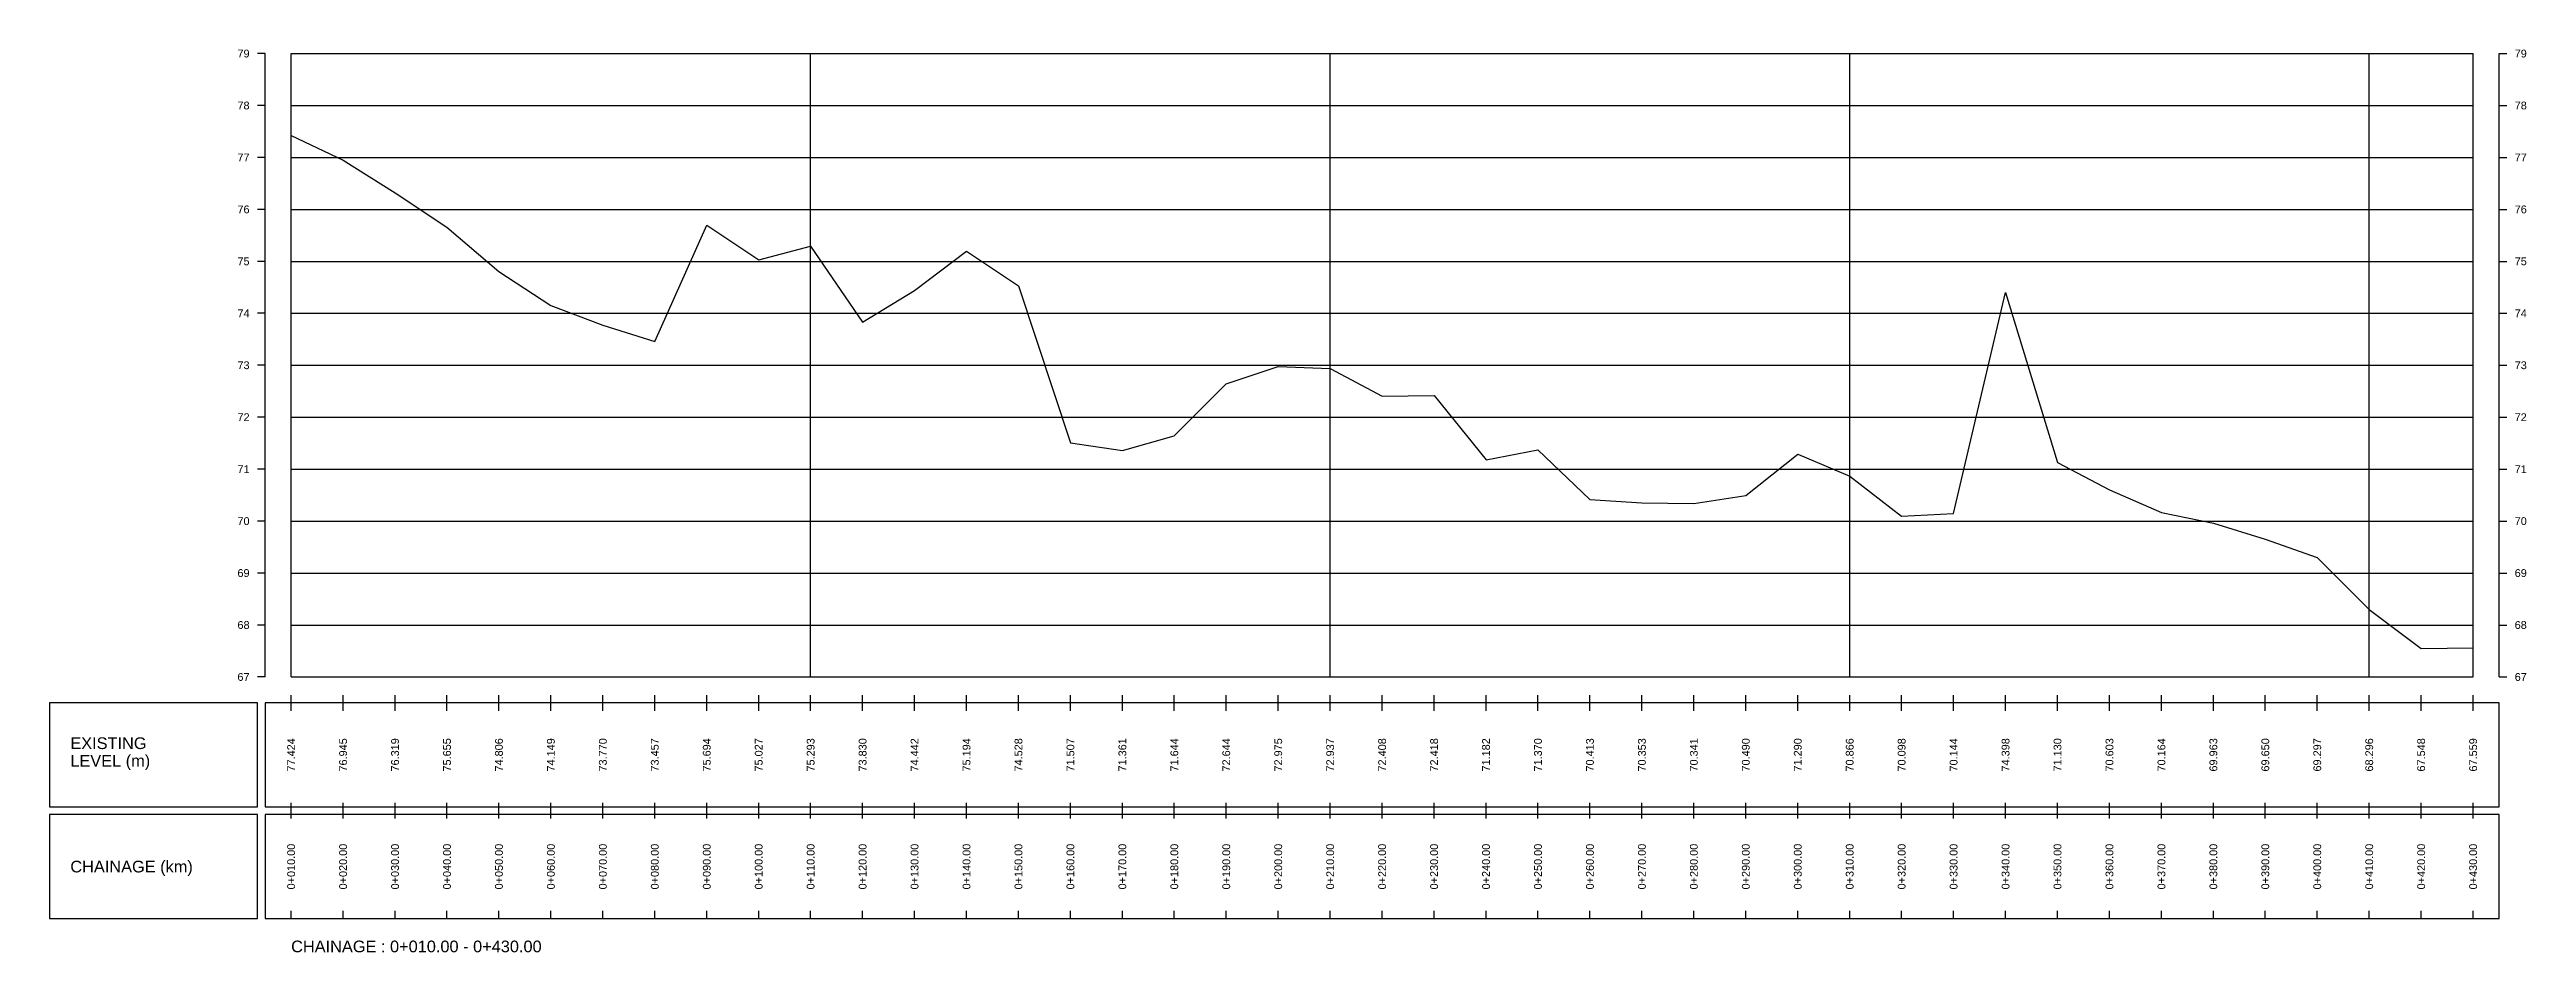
# Model space of a CAD drawing. Header units: inches. Extents: x -25 to 452, y -31 to 143.
import ezdxf
from ezdxf.enums import TextEntityAlignment as Align

# ---------------------------------------------------------------- set-up
doc = ezdxf.new("R2010")
doc.units = ezdxf.units.IN
doc.header["$MEASUREMENT"] = 0
for name, color, linetype in [('GL', 3, 'Continuous'), ('GRID', 8, 'Continuous'), ('SCALE_LINE', 1, 'Continuous'), ('TitleBox', 7, 'Continuous')]:
    doc.layers.add(name, color=color, linetype=linetype)
doc.styles.get("Standard").update_dxf_attribs({"font": 'arial.ttf'})

msp = doc.modelspace()

# ---------------------------------------------------------------- linework, layer by layer
at = {"layer": 'GL'}
msp.add_lwpolyline([(21.71, 126.09), (31.71, 121.3), (41.71, 115.04), (51.71, 108.4), (61.71, 99.91), (71.71, 93.34), (81.71, 89.55), (91.71, 86.42), (101.71, 108.79), (111.71, 102.12), (121.71, 104.78), (131.71, 90.15), (141.71, 96.27), (151.71, 103.79), (161.71, 97.13), (171.71, 66.92), (181.71, 65.46), (191.71, 68.29), (201.71, 78.29), (211.71, 81.6), (221.71, 81.22), (231.71, 75.93), (241.71, 76.03), (251.71, 63.67), (261.71, 65.55), (271.71, 55.98), (281.71, 55.38), (291.71, 55.26), (301.71, 56.75), (311.71, 64.75), (321.71, 60.51), (331.71, 52.83), (341.71, 53.29), (351.71, 95.83), (361.71, 63.15), (371.71, 57.88), (381.71, 53.49), (391.71, 51.48), (401.71, 48.35), (411.71, 44.82), (421.71, 34.81), (431.71, 27.33), (441.71, 27.44)], dxfattribs=at)
at = {"layer": 'GRID'}
for p, q in [((21.71, 141.85), (441.71, 141.85)), ((21.71, 21.85), (21.71, 141.85)), ((121.71, 21.85), (121.71, 141.85)), ((221.71, 21.85), (221.71, 141.85)), ((321.71, 21.85), (321.71, 141.85)), ((421.71, 21.85), (421.71, 141.85)), ((441.71, 21.85), (441.71, 141.85)), ((21.71, 131.85), (441.71, 131.85)), ((21.71, 121.85), (441.71, 121.85)), ((21.71, 111.85), (441.71, 111.85)), ((21.71, 101.85), (441.71, 101.85)), ((21.71, 91.85), (441.71, 91.85)), ((21.71, 81.85), (441.71, 81.85)), ((21.71, 71.85), (441.71, 71.85)), ((21.71, 61.85), (441.71, 61.85)), ((21.71, 51.85), (441.71, 51.85)), ((21.71, 41.85), (441.71, 41.85)), ((21.71, 31.85), (441.71, 31.85)), ((21.71, 21.85), (441.71, 21.85))]:
    msp.add_line(p, q, dxfattribs=at)
at = {"layer": 'SCALE_LINE'}
for p, q in [((16.71, 141.85), (15.21, 141.85)), ((16.71, 21.85), (16.71, 141.85)), ((446.71, 21.85), (446.71, 141.85)), ((446.71, 141.85), (448.21, 141.85)), ((16.71, 131.85), (15.21, 131.85)), ((446.71, 131.85), (448.21, 131.85)), ((16.71, 121.85), (15.21, 121.85)), ((446.71, 121.85), (448.21, 121.85)), ((16.71, 111.85), (15.21, 111.85)), ((446.71, 111.85), (448.21, 111.85)), ((16.71, 101.85), (15.21, 101.85)), ((446.71, 101.85), (448.21, 101.85)), ((16.71, 91.85), (15.21, 91.85)), ((446.71, 91.85), (448.21, 91.85)), ((16.71, 81.85), (15.21, 81.85)), ((446.71, 81.85), (448.21, 81.85)), ((16.71, 71.85), (15.21, 71.85)), ((446.71, 71.85), (448.21, 71.85)), ((16.71, 61.85), (15.21, 61.85)), ((446.71, 61.85), (448.21, 61.85)), ((16.71, 51.85), (15.21, 51.85)), ((446.71, 51.85), (448.21, 51.85)), ((16.71, 41.85), (15.21, 41.85)), ((446.71, 41.85), (448.21, 41.85)), ((16.71, 31.85), (15.21, 31.85)), ((446.71, 31.85), (448.21, 31.85)), ((16.71, 21.85), (15.21, 21.85)), ((446.71, 21.85), (448.21, 21.85))]:
    msp.add_line(p, q, dxfattribs=at)
at = {"layer": 'TitleBox'}
for p, q in [((21.71, 15.35), (21.71, 18.35)), ((31.71, 15.35), (31.71, 18.35)), ((41.71, 15.35), (41.71, 18.35)), ((51.71, 15.35), (51.71, 18.35)), ((61.71, 15.35), (61.71, 18.35)), ((71.71, 15.35), (71.71, 18.35)), ((81.71, 15.35), (81.71, 18.35)), ((91.71, 15.35), (91.71, 18.35)), ((101.71, 15.35), (101.71, 18.35)), ((111.71, 15.35), (111.71, 18.35)), ((121.71, 15.35), (121.71, 18.35)), ((131.71, 15.35), (131.71, 18.35)), ((141.71, 15.35), (141.71, 18.35)), ((151.71, 15.35), (151.71, 18.35)), ((161.71, 15.35), (161.71, 18.35)), ((171.71, 15.35), (171.71, 18.35)), ((181.71, 15.35), (181.71, 18.35)), ((191.71, 15.35), (191.71, 18.35)), ((201.71, 15.35), (201.71, 18.35)), ((211.71, 15.35), (211.71, 18.35)), ((221.71, 15.35), (221.71, 18.35)), ((231.71, 15.35), (231.71, 18.35)), ((241.71, 15.35), (241.71, 18.35)), ((251.71, 15.35), (251.71, 18.35)), ((261.71, 15.35), (261.71, 18.35)), ((271.71, 15.35), (271.71, 18.35)), ((281.71, 15.35), (281.71, 18.35)), ((291.71, 15.35), (291.71, 18.35)), ((301.71, 15.35), (301.71, 18.35)), ((311.71, 15.35), (311.71, 18.35)), ((321.71, 15.35), (321.71, 18.35)), ((331.71, 15.35), (331.71, 18.35)), ((341.71, 15.35), (341.71, 18.35)), ((351.71, 15.35), (351.71, 18.35)), ((361.71, 15.35), (361.71, 18.35)), ((371.71, 15.35), (371.71, 18.35)), ((381.71, 15.35), (381.71, 18.35)), ((391.71, 15.35), (391.71, 18.35)), ((401.71, 15.35), (401.71, 18.35)), ((411.71, 15.35), (411.71, 18.35)), ((421.71, 15.35), (421.71, 18.35)), ((431.71, 15.35), (431.71, 18.35)), ((441.71, 15.35), (441.71, 18.35)), ((21.71, -5.4), (21.71, -2.4)), ((31.71, -5.4), (31.71, -2.4)), ((41.71, -5.4), (41.71, -2.4)), ((51.71, -5.4), (51.71, -2.4)), ((61.71, -5.4), (61.71, -2.4)), ((71.71, -5.4), (71.71, -2.4)), ((81.71, -5.4), (81.71, -2.4)), ((91.71, -5.4), (91.71, -2.4)), ((101.71, -5.4), (101.71, -2.4)), ((111.71, -5.4), (111.71, -2.4)), ((121.71, -5.4), (121.71, -2.4)), ((131.71, -5.4), (131.71, -2.4)), ((141.71, -5.4), (141.71, -2.4)), ((151.71, -5.4), (151.71, -2.4)), ((161.71, -5.4), (161.71, -2.4)), ((171.71, -5.4), (171.71, -2.4)), ((181.71, -5.4), (181.71, -2.4)), ((191.71, -5.4), (191.71, -2.4)), ((201.71, -5.4), (201.71, -2.4)), ((211.71, -5.4), (211.71, -2.4)), ((221.71, -5.4), (221.71, -2.4)), ((231.71, -5.4), (231.71, -2.4)), ((241.71, -5.4), (241.71, -2.4)), ((251.71, -5.4), (251.71, -2.4)), ((261.71, -5.4), (261.71, -2.4)), ((271.71, -5.4), (271.71, -2.4)), ((281.71, -5.4), (281.71, -2.4)), ((291.71, -5.4), (291.71, -2.4)), ((301.71, -5.4), (301.71, -2.4)), ((311.71, -5.4), (311.71, -2.4)), ((321.71, -5.4), (321.71, -2.4)), ((331.71, -5.4), (331.71, -2.4)), ((341.71, -5.4), (341.71, -2.4)), ((351.71, -5.4), (351.71, -2.4)), ((361.71, -5.4), (361.71, -2.4)), ((371.71, -5.4), (371.71, -2.4)), ((381.71, -5.4), (381.71, -2.4)), ((391.71, -5.4), (391.71, -2.4)), ((401.71, -5.4), (401.71, -2.4)), ((411.71, -5.4), (411.71, -2.4)), ((421.71, -5.4), (421.71, -2.4)), ((431.71, -5.4), (431.71, -2.4)), ((441.71, -5.4), (441.71, -2.4)), ((21.71, -24.65), (21.71, -23.15)), ((31.71, -24.65), (31.71, -23.15)), ((41.71, -24.65), (41.71, -23.15)), ((51.71, -24.65), (51.71, -23.15)), ((61.71, -24.65), (61.71, -23.15)), ((71.71, -24.65), (71.71, -23.15)), ((81.71, -24.65), (81.71, -23.15)), ((91.71, -24.65), (91.71, -23.15)), ((101.71, -24.65), (101.71, -23.15)), ((111.71, -24.65), (111.71, -23.15)), ((121.71, -24.65), (121.71, -23.15)), ((131.71, -24.65), (131.71, -23.15)), ((141.71, -24.65), (141.71, -23.15)), ((151.71, -24.65), (151.71, -23.15)), ((161.71, -24.65), (161.71, -23.15)), ((171.71, -24.65), (171.71, -23.15)), ((181.71, -24.65), (181.71, -23.15)), ((191.71, -24.65), (191.71, -23.15)), ((201.71, -24.65), (201.71, -23.15)), ((211.71, -24.65), (211.71, -23.15)), ((221.71, -24.65), (221.71, -23.15)), ((231.71, -24.65), (231.71, -23.15)), ((241.71, -24.65), (241.71, -23.15)), ((251.71, -24.65), (251.71, -23.15)), ((261.71, -24.65), (261.71, -23.15)), ((271.71, -24.65), (271.71, -23.15)), ((281.71, -24.65), (281.71, -23.15)), ((291.71, -24.65), (291.71, -23.15)), ((301.71, -24.65), (301.71, -23.15)), ((311.71, -24.65), (311.71, -23.15)), ((321.71, -24.65), (321.71, -23.15)), ((331.71, -24.65), (331.71, -23.15)), ((341.71, -24.65), (341.71, -23.15)), ((351.71, -24.65), (351.71, -23.15)), ((361.71, -24.65), (361.71, -23.15)), ((371.71, -24.65), (371.71, -23.15)), ((381.71, -24.65), (381.71, -23.15)), ((391.71, -24.65), (391.71, -23.15)), ((401.71, -24.65), (401.71, -23.15)), ((411.71, -24.65), (411.71, -23.15)), ((421.71, -24.65), (421.71, -23.15)), ((431.71, -24.65), (431.71, -23.15)), ((441.71, -24.65), (441.71, -23.15))]:
    msp.add_line(p, q, dxfattribs=at)
for points in [[(-24.79, 16.85), (-24.79, -3.15), (15.21, -3.15), (15.21, 16.85)], [(16.71, 16.85), (16.71, -3.15), (446.71, -3.15), (446.71, 16.85)], [(-24.79, -4.65), (-24.79, -24.65), (15.21, -24.65), (15.21, -4.65)], [(16.71, -4.65), (16.71, -24.65), (446.71, -24.65), (446.71, -4.65)]]:
    msp.add_lwpolyline(points, close=True, dxfattribs=at)

# ---------------------------------------------------------------- texts
for s, p in [('79', (13.71, 141.85)), ('78', (13.71, 131.85)), ('77', (13.71, 121.85)), ('76', (13.71, 111.85)), ('75', (13.71, 101.85)), ('74', (13.71, 91.85)), ('73', (13.71, 81.85)), ('72', (13.71, 71.85)), ('71', (13.71, 61.85)), ('70', (13.71, 51.85)), ('69', (13.71, 41.85)), ('68', (13.71, 31.85)), ('67', (13.71, 21.85))]:
    msp.add_text(s, height=1.5).set_placement(p, align=Align.MIDDLE_RIGHT)
for s, p in [('79', (449.71, 141.85)), ('78', (449.71, 131.85)), ('77', (449.71, 121.85)), ('76', (449.71, 111.85)), ('75', (449.71, 101.85)), ('74', (449.71, 91.85)), ('73', (449.71, 81.85)), ('72', (449.71, 71.85)), ('71', (449.71, 61.85)), ('70', (449.71, 51.85)), ('69', (449.71, 41.85)), ('68', (449.71, 31.85)), ('67', (449.71, 21.85))]:
    msp.add_text(s, height=1.5).set_placement(p, align=Align.MIDDLE_LEFT)
for s, p in [('EXISTING', (-20.79, 9.1)), ('LEVEL (m)', (-20.79, 5.72)), ('CHAINAGE (km)', (-20.79, -14.65))]:
    msp.add_text(s, height=2.25, dxfattribs=at).set_placement(p, align=Align.MIDDLE_LEFT)
for s, p in [('77.424', (21.71, 6.85)), ('76.945', (31.71, 6.85)), ('76.319', (41.71, 6.85)), ('75.655', (51.71, 6.85)), ('74.806', (61.71, 6.85)), ('74.149', (71.71, 6.85)), ('73.770', (81.71, 6.85)), ('73.457', (91.71, 6.85)), ('75.694', (101.71, 6.85)), ('75.027', (111.71, 6.85)), ('75.293', (121.71, 6.85)), ('73.830', (131.71, 6.85)), ('74.442', (141.71, 6.85)), ('75.194', (151.71, 6.85)), ('74.528', (161.71, 6.85)), ('71.507', (171.71, 6.85)), ('71.361', (181.71, 6.85)), ('71.644', (191.71, 6.85)), ('72.644', (201.71, 6.85)), ('72.975', (211.71, 6.85)), ('72.937', (221.71, 6.85)), ('72.408', (231.71, 6.85)), ('72.418', (241.71, 6.85)), ('71.182', (251.71, 6.85)), ('71.370', (261.71, 6.85)), ('70.413', (271.71, 6.85)), ('70.353', (281.71, 6.85)), ('70.341', (291.71, 6.85)), ('70.490', (301.71, 6.85)), ('71.290', (311.71, 6.85)), ('70.866', (321.71, 6.85)), ('70.098', (331.71, 6.85)), ('70.144', (341.71, 6.85)), ('74.398', (351.71, 6.85)), ('71.130', (361.71, 6.85)), ('70.603', (371.71, 6.85)), ('70.164', (381.71, 6.85)), ('69.963', (391.71, 6.85)), ('69.650', (401.71, 6.85)), ('69.297', (411.71, 6.85)), ('68.296', (421.71, 6.85)), ('67.548', (431.71, 6.85)), ('67.559', (441.71, 6.85)), ('0+010.00', (21.71, -14.65)), ('0+020.00', (31.71, -14.65)), ('0+030.00', (41.71, -14.65)), ('0+040.00', (51.71, -14.65)), ('0+050.00', (61.71, -14.65)), ('0+060.00', (71.71, -14.65)), ('0+070.00', (81.71, -14.65)), ('0+080.00', (91.71, -14.65)), ('0+090.00', (101.71, -14.65)), ('0+100.00', (111.71, -14.65)), ('0+110.00', (121.71, -14.65)), ('0+120.00', (131.71, -14.65)), ('0+130.00', (141.71, -14.65)), ('0+140.00', (151.71, -14.65)), ('0+150.00', (161.71, -14.65)), ('0+160.00', (171.71, -14.65)), ('0+170.00', (181.71, -14.65)), ('0+180.00', (191.71, -14.65)), ('0+190.00', (201.71, -14.65)), ('0+200.00', (211.71, -14.65)), ('0+210.00', (221.71, -14.65)), ('0+220.00', (231.71, -14.65)), ('0+230.00', (241.71, -14.65)), ('0+240.00', (251.71, -14.65)), ('0+250.00', (261.71, -14.65)), ('0+260.00', (271.71, -14.65)), ('0+270.00', (281.71, -14.65)), ('0+280.00', (291.71, -14.65)), ('0+290.00', (301.71, -14.65)), ('0+300.00', (311.71, -14.65)), ('0+310.00', (321.71, -14.65)), ('0+320.00', (331.71, -14.65)), ('0+330.00', (341.71, -14.65)), ('0+340.00', (351.71, -14.65)), ('0+350.00', (361.71, -14.65)), ('0+360.00', (371.71, -14.65)), ('0+370.00', (381.71, -14.65)), ('0+380.00', (391.71, -14.65)), ('0+390.00', (401.71, -14.65)), ('0+400.00', (411.71, -14.65)), ('0+410.00', (421.71, -14.65)), ('0+420.00', (431.71, -14.65)), ('0+430.00', (441.71, -14.65))]:
    msp.add_text(s, height=1.5, rotation=90, dxfattribs=at).set_placement(p, align=Align.MIDDLE_CENTER)
msp.add_text('CHAINAGE : 0+010.00 - 0+430.00', height=2.25, dxfattribs=at).set_placement((21.71, -31.15))

doc.saveas('drawing.dxf')
